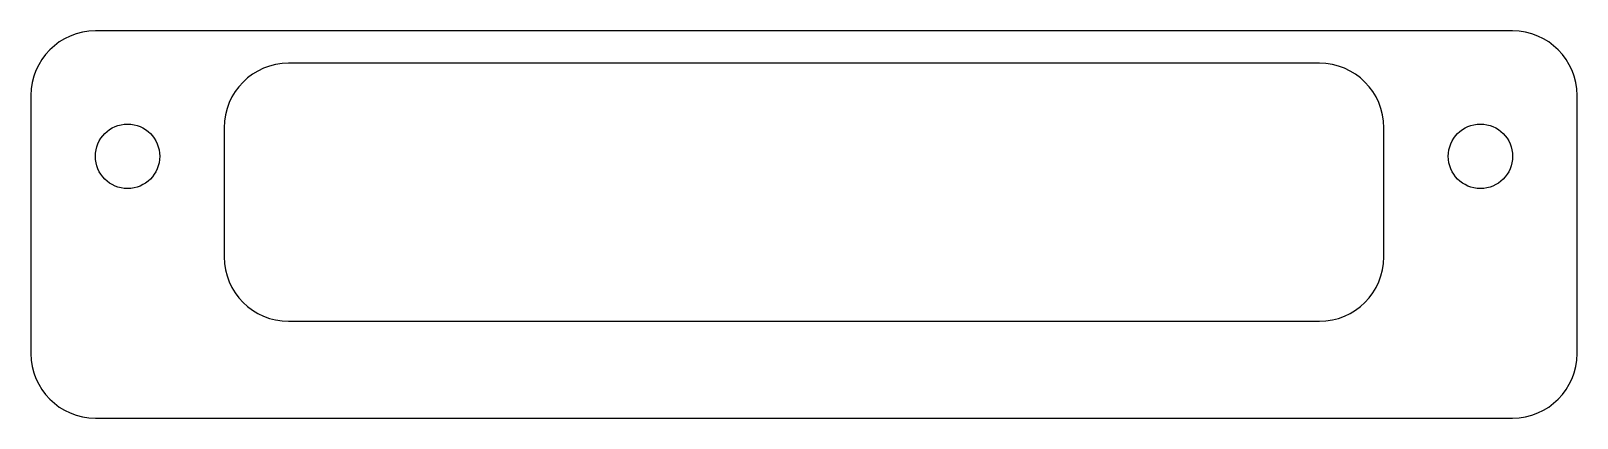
# Model space of a CAD drawing. Extents: x -3 to 3, y -0.75 to 0.75.
import ezdxf

# ---------------------------------------------------------------- set-up
doc = ezdxf.new("R2010")
doc.units = 0
doc.layers.get('0').update_dxf_attribs({"linetype": 'CONTINUOUS'})

msp = doc.modelspace()

# ---------------------------------------------------------------- linework, layer by layer
at = {"color": 7, "linetype": 'CONTINUOUS'}
for p, q in [((2.75, 0.75), (-2.75, 0.75)), ((2, 0.625), (-2, 0.625)), ((-3, 0.5), (-3, -0.5)), ((3, -0.5), (3, 0.5)), ((-2.25, 0.375), (-2.25, -0.125)), ((2.25, -0.125), (2.25, 0.375)), ((-2, -0.375), (2, -0.375)), ((-2.75, -0.75), (2.75, -0.75))]:
    msp.add_line(p, q, dxfattribs=at)
for centre in [(-2.625, 0.2643), (2.625, 0.2643)]:
    msp.add_circle(centre, 0.125, dxfattribs=at)
for centre, start, end in [((-2.75, 0.5), 90, 180), ((2.75, 0.5), 0, 90), ((-2, 0.375), 90, 180), ((2, 0.375), 0, 90), ((-2, -0.125), 180, 270), ((2, -0.125), 270, 0), ((-2.75, -0.5), 180, 270), ((2.75, -0.5), 270, 0)]:
    msp.add_arc(centre, 0.25, start, end, dxfattribs=at)

doc.saveas('drawing.dxf')
